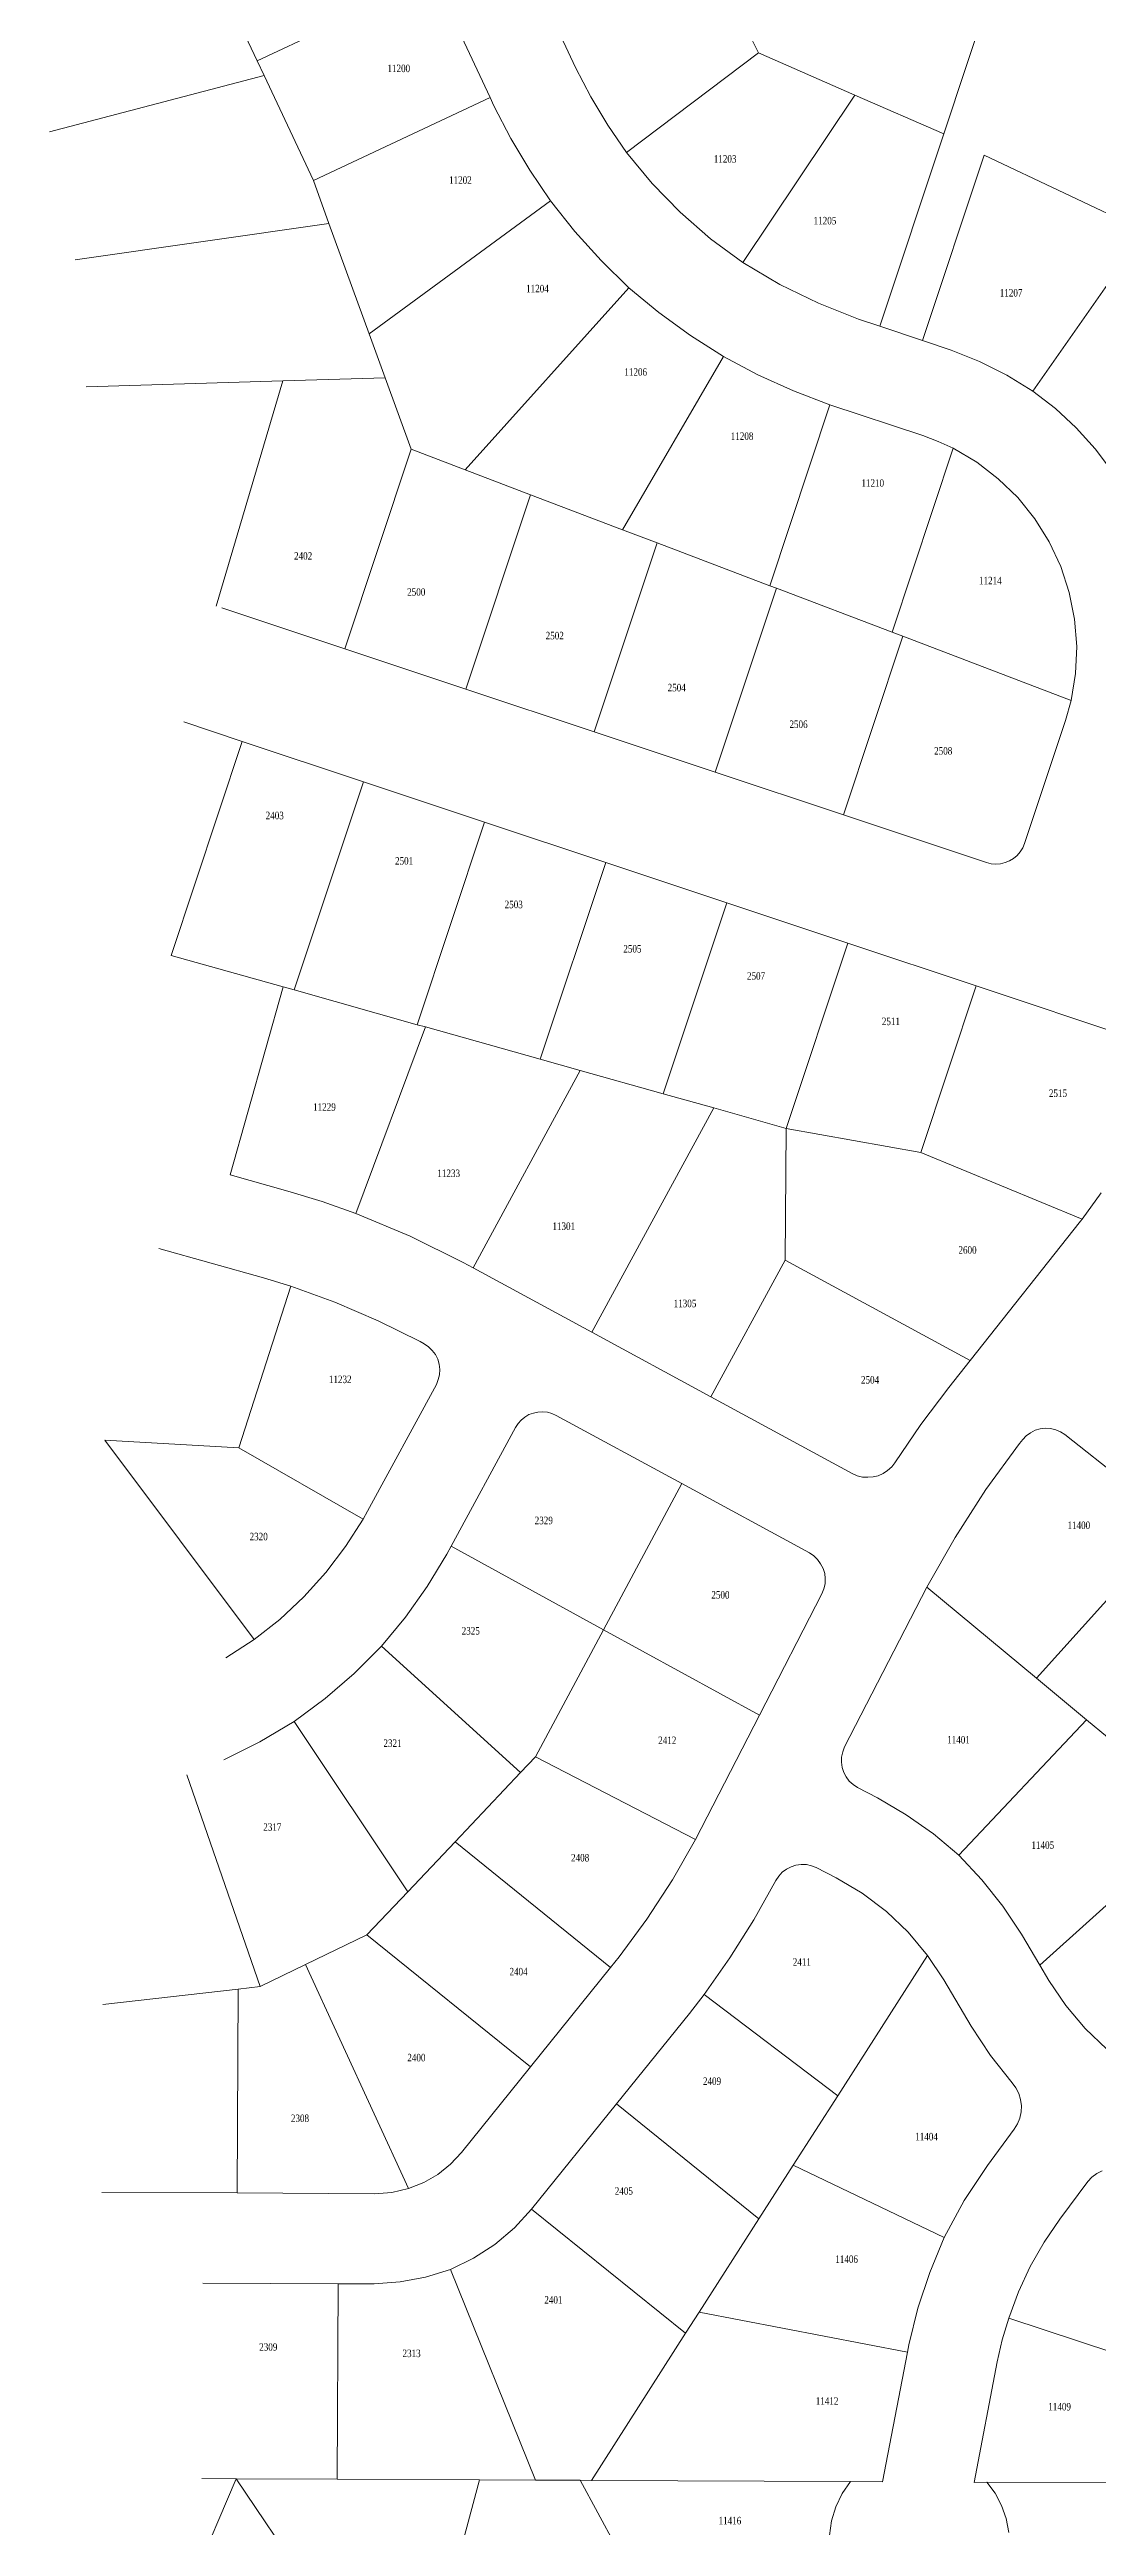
# Model space of a CAD drawing. Header units: feet. Extents: x 2819410 to 2831754, y 974571 to 993150.
# Drawn here: x 2821669 to 2822367, y 984272 to 985920 of the extents above; entities that cross this region are included whole.
import ezdxf
from ezdxf.enums import TextEntityAlignment as Align

# ---------------------------------------------------------------- set-up
doc = ezdxf.new("R2010")
doc.units = ezdxf.units.FT
doc.header["$LTSCALE"] = 0.015
doc.header["$MEASUREMENT"] = 0
doc.layers.add('ADDRESSES', color=7, linetype='Continuous')
doc.layers.add('Dakota County Parcels', color=7, linetype='Continuous', lineweight=5)
doc.styles.add('SIMPLEX', font='times.ttf', dxfattribs={"width": 0.8})

# ---------------------------------------------------------------- blocks, each defined once
blk = doc.blocks.new('ACMAP_ANN_TEMPLATE_AddressEagan')
at = {"layer": 'ADDRESSES', "style": 'SIMPLEX', "width": 0.8}
blk.add_attdef('ADDRESS', text='', height=5, dxfattribs=at).set_placement((0, 0), align=Align.CENTER)

msp = doc.modelspace()

# ---------------------------------------------------------------- linework, layer by layer
at = {"layer": 'Dakota County Parcels', "lineweight": 5}
for p, q in [((2821770.2, 985991), (2821807.2, 985912.2)), ((2821807.2, 985912.2), (2821924.9, 985967.4)), ((2821924.9, 985967.4), (2821962.2, 985887.8)), ((2822117.9, 985963.8), (2822141, 985917.5)), ((2822264.3, 985863.6), (2822295.8, 985958.5)), ((2821999.6, 985949.5), (2822019.1, 985907.7)), ((2821807.2, 985912.2), (2821811.8, 985902.4)), ((2822019.1, 985907.7), (2822029.3, 985888.3)), ((2822053.1, 985851.3), (2822141, 985917.5)), ((2822141, 985917.5), (2822205.1, 985889.5)), ((2821669, 985865.1), (2821811.8, 985902.4)), ((2821811.8, 985902.4), (2821844.6, 985832.6)), ((2821844.6, 985832.6), (2821962.2, 985887.8)), ((2821962.2, 985887.8), (2821964.8, 985882.3)), ((2822029.3, 985888.3), (2822040.6, 985869.4)), ((2822130.5, 985778.1), (2822205.1, 985889.5)), ((2822205.1, 985889.5), (2822264.3, 985863.6)), ((2821964.8, 985882.3), (2821976.1, 985860.5)), ((2821976.1, 985860.5), (2821988.7, 985839.4)), ((2822040.6, 985869.4), (2822053.1, 985851.3)), ((2822221.7, 985735.6), (2822264.3, 985863.6)), ((2821988.7, 985839.4), (2822002.4, 985819)), ((2822053.1, 985851.3), (2822070.1, 985830.7)), ((2822250.2, 985726.1), (2822291.2, 985849.5)), ((2822291.2, 985849.5), (2822398.2, 985798.9)), ((2821844.6, 985832.6), (2821855, 985804)), ((2822070.1, 985830.7), (2822088.7, 985811.5)), ((2821686.1, 985779.8), (2821855, 985804)), ((2821855, 985804), (2821881.7, 985730.5)), ((2821881.7, 985730.5), (2822002.4, 985819)), ((2822002.4, 985819), (2822018.6, 985798.7)), ((2822088.7, 985811.5), (2822108.9, 985793.9)), ((2822018.6, 985798.7), (2822036.1, 985779.4)), ((2822108.9, 985793.9), (2822130.5, 985778.1)), ((2822323.6, 985692.5), (2822398.2, 985798.9)), ((2822036.1, 985779.4), (2822054.7, 985761.3)), ((2822130.5, 985778.1), (2822155.1, 985763.5)), ((2821945.7, 985640.1), (2822054.7, 985761.3)), ((2822054.7, 985761.3), (2822074.7, 985744.7)), ((2822155.1, 985763.5), (2822180.8, 985750.9)), ((2822074.7, 985744.7), (2822095.7, 985729.4)), ((2822180.8, 985750.9), (2822207.5, 985740.3)), ((2822207.5, 985740.3), (2822221.7, 985735.6)), ((2821881.7, 985730.5), (2821892.3, 985701.4)), ((2822095.7, 985729.4), (2822117.6, 985715.4)), ((2822221.7, 985735.6), (2822250.2, 985726.1)), ((2822250.2, 985726.1), (2822269.3, 985719.8)), ((2822050.4, 985600.2), (2822117.6, 985715.4)), ((2822117.6, 985715.4), (2822140.6, 985703.3)), ((2822288.1, 985712.2), (2822269.3, 985719.8)), ((2822306.3, 985703.1), (2822288.1, 985712.2)), ((2821693.4, 985695.3), (2821824.2, 985699.3)), ((2821779.8, 985549.4), (2821824.2, 985699.3)), ((2821824.2, 985699.3), (2821892.3, 985701.4)), ((2821892.3, 985701.4), (2821909.7, 985653.8)), ((2822140.6, 985703.3), (2822164.3, 985692.6)), ((2822164.3, 985692.6), (2822188.5, 985683.4)), ((2822323.6, 985692.5), (2822306.3, 985703.1)), ((2822338.6, 985680.9), (2822323.6, 985692.5)), ((2822148.5, 985563), (2822188.5, 985683.4)), ((2822188.5, 985683.4), (2822250.3, 985662.9)), ((2822352.4, 985668), (2822338.6, 985680.9)), ((2822260.6, 985659), (2822250.3, 985662.9)), ((2822270.6, 985654.4), (2822260.6, 985659)), ((2822365.1, 985654), (2822352.4, 985668)), ((2821865.5, 985520.9), (2821909.7, 985653.8)), ((2821909.7, 985653.8), (2821945.7, 985640.1)), ((2821945.7, 985640.1), (2821989.2, 985623.5)), ((2822229.9, 985532), (2822270.6, 985654.4)), ((2822286.2, 985645.2), (2822270.6, 985654.4)), ((2822300.6, 985634.2), (2822286.2, 985645.2)), ((2822376.5, 985638.8), (2822365.1, 985654)), ((2821946.1, 985494.1), (2821989.2, 985623.5)), ((2821989.2, 985623.5), (2822050.4, 985600.2)), ((2822313.6, 985621.6), (2822300.6, 985634.2)), ((2822324.9, 985607.4), (2822313.6, 985621.6)), ((2822334.5, 985592.1), (2822324.9, 985607.4)), ((2822031.5, 985465.7), (2822073.4, 985591.5)), ((2822050.4, 985600.2), (2822073.4, 985591.5)), ((2822073.4, 985591.5), (2822148.5, 985563)), ((2822342.2, 985575.7), (2822334.5, 985592.1)), ((2822347.8, 985558.5), (2822342.2, 985575.7)), ((2822112.2, 985438.9), (2822152.9, 985561.3)), ((2822148.5, 985563), (2822152.9, 985561.3)), ((2822152.9, 985561.3), (2822229.9, 985532)), ((2822351.4, 985540.7), (2822347.8, 985558.5)), ((2821783.6, 985548.2), (2821865.5, 985520.9)), ((2822352.8, 985522.6), (2822351.4, 985540.7)), ((2822197.6, 985410.5), (2822237.1, 985529.3)), ((2822229.9, 985532), (2822237.1, 985529.3)), ((2822237.1, 985529.3), (2822349.1, 985486.7)), ((2821865.5, 985520.9), (2821946.1, 985494.1)), ((2822352, 985504.5), (2822352.8, 985522.6)), ((2821946.1, 985494.1), (2822031.5, 985465.7)), ((2822349.1, 985486.7), (2822352, 985504.5)), ((2822345.3, 985473.2), (2822349.1, 985486.7)), ((2821749.9, 985317), (2821797.2, 985459.3)), ((2821758.4, 985472.3), (2821797.2, 985459.3)), ((2821797.2, 985459.3), (2821877.9, 985432.5)), ((2822031.5, 985465.7), (2822112.2, 985438.9)), ((2822318.1, 985391.4), (2822345.3, 985473.2)), ((2821831.8, 985294), (2821877.9, 985432.5)), ((2821877.9, 985432.5), (2821958.5, 985405.7)), ((2822112.2, 985438.9), (2822197.6, 985410.5)), ((2822197.6, 985410.5), (2822292.8, 985378.8)), ((2821913.7, 985270.9), (2821958.5, 985405.7)), ((2821958.5, 985405.7), (2822039.2, 985378.8)), ((2821995.6, 985247.9), (2822039.2, 985378.8)), ((2822039.2, 985378.8), (2822119.8, 985352)), ((2822292.8, 985378.8), (2822295.9, 985378)), ((2822295.9, 985378), (2822299, 985377.8)), ((2822299, 985377.8), (2822302.1, 985378)), ((2822302.1, 985378), (2822305.2, 985378.7)), ((2822305.2, 985378.7), (2822308.1, 985379.9)), ((2822308.1, 985379.9), (2822310.8, 985381.5)), ((2822310.8, 985381.5), (2822313.2, 985383.5)), ((2822313.2, 985383.5), (2822315.2, 985385.9)), ((2822315.2, 985385.9), (2822316.9, 985388.5)), ((2822316.9, 985388.5), (2822318.1, 985391.4)), ((2822077.5, 985224.9), (2822119.8, 985352)), ((2822119.8, 985352), (2822200.5, 985325.2)), ((2821749.9, 985317), (2821824.4, 985296.1)), ((2822159.4, 985201.9), (2822200.5, 985325.2)), ((2822200.5, 985325.2), (2822285.9, 985296.8)), ((2821789.2, 985170.9), (2821824.4, 985296.1)), ((2821824.4, 985296.1), (2821831.8, 985294)), ((2821831.8, 985294), (2821913.7, 985270.9)), ((2822248.9, 985185.8), (2822285.9, 985296.8)), ((2822285.9, 985296.8), (2822390.9, 985261.8)), ((2821872.9, 985145.3), (2821919.3, 985269.4)), ((2821913.7, 985270.9), (2821919.3, 985269.4)), ((2821919.3, 985269.4), (2821995.6, 985247.9)), ((2821995.6, 985247.9), (2822022.2, 985240.4)), ((2821951, 985109.2), (2822022.2, 985240.4)), ((2822022.2, 985240.4), (2822077.5, 985224.9)), ((2822030.1, 985066.2), (2822111.1, 985215.5)), ((2822077.5, 985224.9), (2822111.1, 985215.5)), ((2822111.1, 985215.5), (2822159.4, 985201.9)), ((2822158.6, 985114.3), (2822159.4, 985201.9)), ((2822159.4, 985201.9), (2822248.9, 985185.8)), ((2822248.9, 985185.8), (2822356.4, 985141.4)), ((2821789.2, 985170.9), (2821827.7, 985160.1)), ((2821850.4, 985153.2), (2821827.7, 985160.1)), ((2821872.9, 985145.3), (2821850.4, 985153.2)), ((2821909.1, 985130.1), (2821872.9, 985145.3)), ((2822356.4, 985141.4), (2822369, 985159.1)), ((2821944.4, 985112.7), (2821909.1, 985130.1)), ((2822281.9, 985047.4), (2822355.4, 985140.1)), ((2822355.4, 985140.1), (2822356.4, 985141.4)), ((2821741.7, 985122), (2821811.5, 985102.4)), ((2821944.4, 985112.7), (2821951, 985109.2)), ((2822109.2, 985023.3), (2822158.6, 985114.3)), ((2822158.6, 985114.3), (2822281.9, 985047.4)), ((2821795, 984989.4), (2821829.7, 985096.9)), ((2821829.7, 985096.9), (2821811.5, 985102.4)), ((2821859, 985086.2), (2821829.7, 985096.9)), ((2821951, 985109.2), (2822030.1, 985066.2)), ((2821887.8, 985073.9), (2821859, 985086.2)), ((2821915.8, 985060), (2821887.8, 985073.9)), ((2822030.1, 985066.2), (2822109.2, 985023.3)), ((2821915.8, 985060), (2821918.4, 985058.6)), ((2821921.3, 985056.6), (2821918.4, 985058.6)), ((2821923.8, 985054.2), (2821921.3, 985056.6)), ((2821925.9, 985051.4), (2821923.8, 985054.2)), ((2821927.4, 985048.3), (2821925.9, 985051.4)), ((2821928.4, 985045), (2821927.4, 985048.3)), ((2822267.6, 985029.4), (2822281.9, 985047.4)), ((2821880.7, 984947.2), (2821926.5, 985031.5)), ((2821926.5, 985031.5), (2821927.8, 985034.7)), ((2821927.8, 985034.7), (2821928.6, 985038)), ((2821928.8, 985041.5), (2821928.4, 985045)), ((2821928.6, 985038), (2821928.8, 985041.5)), ((2822267.6, 985029.4), (2822249.1, 985004.8)), ((2821991.1, 985012.5), (2821988.1, 985011.4)), ((2821994.1, 985013.1), (2821991.1, 985012.5)), ((2821997.3, 985013.3), (2821994.1, 985013.1)), ((2822000.4, 985013), (2821997.3, 985013.3)), ((2822003.4, 985012.2), (2822000.4, 985013)), ((2822109.2, 985023.3), (2822203.3, 984972.2)), ((2821936.3, 984923.8), (2821979.2, 985002.8)), ((2821980.9, 985005.5), (2821979.2, 985002.8)), ((2821983, 985007.8), (2821980.9, 985005.5)), ((2821985.4, 985009.8), (2821983, 985007.8)), ((2821988.1, 985011.4), (2821985.4, 985009.8)), ((2822006.3, 985010.9), (2822003.4, 985012.2)), ((2822006.3, 985010.9), (2822089.8, 984965.6)), ((2822249.1, 985004.8), (2822231.8, 984979.4)), ((2822319.2, 984997.4), (2822316.8, 984994.9)), ((2822322, 984999.4), (2822319.2, 984997.4)), ((2822325.1, 985001), (2822322, 984999.4)), ((2822328.5, 985002), (2822325.1, 985001)), ((2822331.9, 985002.4), (2822328.5, 985002)), ((2822335.4, 985002.2), (2822331.9, 985002.4)), ((2822338.8, 985001.4), (2822335.4, 985002.2)), ((2822342, 985000), (2822338.8, 985001.4)), ((2822344.9, 984998.1), (2822342, 985000)), ((2822344.9, 984998.1), (2822384.1, 984967.1)), ((2821705.8, 984994.4), (2821795, 984989.4)), ((2821705.8, 984994.4), (2821805.2, 984861.7)), ((2821795, 984989.4), (2821877.8, 984941.9)), ((2822314.6, 984992.1), (2822292.3, 984961.5)), ((2822314.6, 984992.1), (2822316.8, 984994.9)), ((2822037.7, 984868.3), (2822089.8, 984965.6)), ((2822089.8, 984965.6), (2822174.8, 984919.4)), ((2822203.3, 984972.2), (2822206.6, 984970.8)), ((2822206.6, 984970.8), (2822210.1, 984969.9)), ((2822210.1, 984969.9), (2822213.7, 984969.7)), ((2822213.7, 984969.7), (2822217.2, 984970)), ((2822217.2, 984970), (2822220.7, 984970.8)), ((2822220.7, 984970.8), (2822223.9, 984972.3)), ((2822223.9, 984972.3), (2822226.9, 984974.2)), ((2822226.9, 984974.2), (2822229.6, 984976.6)), ((2822229.6, 984976.6), (2822231.8, 984979.4)), ((2821877.8, 984941.9), (2821880.7, 984947.2)), ((2822292.3, 984961.5), (2822271.8, 984929.6)), ((2821866, 984923.6), (2821877.8, 984941.9)), ((2822326, 984836.1), (2822418.1, 984938.4)), ((2821852.8, 984906.3), (2821866, 984923.6)), ((2821920.4, 984897.1), (2821933.4, 984918.5)), ((2821933.4, 984918.5), (2821936.3, 984923.8)), ((2821936.3, 984923.8), (2822037.7, 984868.3)), ((2822177.7, 984917.5), (2822174.8, 984919.4)), ((2822180.3, 984915), (2822177.7, 984917.5)), ((2822182.3, 984912.2), (2822180.3, 984915)), ((2822271.8, 984929.6), (2822253.1, 984896.7)), ((2821838.2, 984890.1), (2821852.8, 984906.3)), ((2821905.9, 984876.7), (2821920.4, 984897.1)), ((2822183.9, 984909.1), (2822182.3, 984912.2)), ((2822185, 984905.8), (2822183.9, 984909.1)), ((2822184.5, 984895.4), (2822185.3, 984898.8)), ((2822185.4, 984902.3), (2822185, 984905.8)), ((2822185.3, 984898.8), (2822185.4, 984902.3)), ((2821822.3, 984875.2), (2821838.2, 984890.1)), ((2822141.7, 984811.5), (2822183.2, 984892.1)), ((2822183.2, 984892.1), (2822184.5, 984895.4)), ((2822198.3, 984790.3), (2822253.1, 984896.7)), ((2822253.1, 984896.7), (2822326, 984836.1)), ((2821805.2, 984861.7), (2821822.3, 984875.2)), ((2821890, 984857.3), (2821905.9, 984876.7)), ((2821992.5, 984783.8), (2822037.7, 984868.3)), ((2822037.7, 984868.3), (2822141.7, 984811.5)), ((2821786.4, 984849.6), (2821805.2, 984861.7)), ((2821871.8, 984839.2), (2821890, 984857.3)), ((2821890, 984857.3), (2821982.6, 984773.3)), ((2821852.4, 984822.5), (2821871.8, 984839.2)), ((2822326, 984836.1), (2822359.4, 984808.4)), ((2821831.8, 984807.2), (2821852.4, 984822.5)), ((2821808.9, 984793.6), (2821831.8, 984807.2)), ((2821831.8, 984807.2), (2821907.4, 984694)), ((2822099.1, 984728.8), (2822141.7, 984811.5)), ((2822274.3, 984718.2), (2822359.4, 984808.4)), ((2822359.4, 984808.4), (2822387.2, 984785.3)), ((2821785.1, 984781.7), (2821808.9, 984793.6)), ((2821982.6, 984773.3), (2821992.5, 984783.8)), ((2821992.5, 984783.8), (2822099.1, 984728.8)), ((2822196.3, 984783.6), (2822196.1, 984780.2)), ((2822197, 984787), (2822196.3, 984783.6)), ((2822198.3, 984790.3), (2822197, 984787)), ((2821760.4, 984771.7), (2821809.3, 984630.8)), ((2821938.9, 984727.2), (2821982.6, 984773.3)), ((2822196.1, 984780.2), (2822196.6, 984776.7)), ((2822196.6, 984776.7), (2822197.7, 984773.4)), ((2822197.7, 984773.4), (2822199.3, 984770.3)), ((2822199.3, 984770.3), (2822201.4, 984767.6)), ((2822201.4, 984767.6), (2822204, 984765.2)), ((2822204, 984765.2), (2822206.9, 984763.3)), ((2822206.9, 984763.3), (2822220.2, 984756.5)), ((2822239.3, 984745.2), (2822220.2, 984756.5)), ((2822257.4, 984732.4), (2822239.3, 984745.2)), ((2822274.3, 984718.2), (2822257.4, 984732.4)), ((2822328.2, 984645.1), (2822426.9, 984733.9)), ((2821907.4, 984694), (2821938.9, 984727.2)), ((2821938.9, 984727.2), (2822042.5, 984643.6)), ((2822083.7, 984701.8), (2822099.1, 984728.8)), ((2822289.7, 984701.9), (2822274.3, 984718.2)), ((2822066.7, 984675.6), (2822083.7, 984701.8)), ((2822137.9, 984675.3), (2822152.5, 984701.4)), ((2822154.4, 984704.3), (2822152.5, 984701.4)), ((2822156.7, 984706.9), (2822154.4, 984704.3)), ((2822159.5, 984709), (2822156.7, 984706.9)), ((2822162.6, 984710.6), (2822159.5, 984709)), ((2822165.9, 984711.7), (2822162.6, 984710.6)), ((2822169.3, 984712.1), (2822165.9, 984711.7)), ((2822172.8, 984712), (2822169.3, 984712.1)), ((2822176.2, 984711.3), (2822172.8, 984712)), ((2822179.4, 984710), (2822176.2, 984711.3)), ((2822179.4, 984710), (2822192.7, 984703.1)), ((2822210, 984692.9), (2822192.7, 984703.1)), ((2822303.6, 984684.4), (2822289.7, 984701.9)), ((2821880.2, 984665.3), (2821907.4, 984694)), ((2822226.1, 984680.9), (2822210, 984692.9)), ((2822316.1, 984665.8), (2822303.6, 984684.4)), ((2822048.2, 984650.6), (2822066.7, 984675.6)), ((2822121.9, 984650), (2822137.9, 984675.3)), ((2822240.6, 984667), (2822226.1, 984680.9)), ((2822253.5, 984651.6), (2822240.6, 984667)), ((2821839.4, 984645.5), (2821880.2, 984665.3)), ((2821880.2, 984665.3), (2821989.2, 984577.4)), ((2822042.5, 984643.6), (2822048.2, 984650.6)), ((2822104.7, 984625.5), (2822121.9, 984650)), ((2822193.7, 984558.2), (2822253.5, 984651.6)), ((2822264.3, 984635.4), (2822253.5, 984651.6)), ((2822316.1, 984665.8), (2822328.2, 984645.1)), ((2821809.3, 984630.8), (2821839.4, 984645.5)), ((2821839.4, 984645.5), (2821908, 984496.5)), ((2821989.2, 984577.4), (2822042.5, 984643.6)), ((2822264.3, 984635.4), (2822282.5, 984604.4)), ((2822328.2, 984645.1), (2822334.3, 984634.8)), ((2822334.3, 984634.8), (2822345.5, 984618.2)), ((2821704.5, 984618.9), (2821794.6, 984629.1)), ((2821793.9, 984493.5), (2821794.6, 984629.1)), ((2821794.6, 984629.1), (2821809.3, 984630.8)), ((2822094.9, 984612.9), (2822104.7, 984625.5)), ((2822104.7, 984625.5), (2822193.7, 984558.2)), ((2822345.5, 984618.2), (2822358.4, 984603)), ((2822046.4, 984552.9), (2822094.9, 984612.9)), ((2822282.5, 984604.4), (2822295.3, 984584.9)), ((2822358.4, 984603), (2822372.9, 984589.2)), ((2822295.3, 984584.9), (2822309.8, 984566.8)), ((2821943.3, 984520.5), (2821989.2, 984577.4)), ((2821989.9, 984482.8), (2822046.4, 984552.9)), ((2822046.4, 984552.9), (2822141.2, 984476.4)), ((2822164.1, 984512), (2822193.7, 984558.2)), ((2822312.3, 984563.4), (2822309.8, 984566.8)), ((2822314.2, 984559.7), (2822312.3, 984563.4)), ((2822315.4, 984555.7), (2822314.2, 984559.7)), ((2822316, 984551.6), (2822315.4, 984555.7)), ((2822315.8, 984547.4), (2822316, 984551.6)), ((2822293.4, 984511.8), (2822311.2, 984535.9)), ((2822311.2, 984535.9), (2822313.4, 984539.5)), ((2822313.4, 984539.5), (2822314.9, 984543.3)), ((2822314.9, 984543.3), (2822315.8, 984547.4)), ((2821935.9, 984512.6), (2821943.3, 984520.5)), ((2821918.1, 984500.5), (2821927.4, 984505.9)), ((2821927.4, 984505.9), (2821935.9, 984512.6)), ((2822141.2, 984476.4), (2822164.1, 984512)), ((2822164.1, 984512), (2822264.5, 984463.9)), ((2822293.4, 984511.8), (2822277.9, 984488.5)), ((2822362.8, 984504), (2822360.1, 984501.1)), ((2822366.1, 984506.5), (2822362.8, 984504)), ((2822369.7, 984508.3), (2822366.1, 984506.5)), ((2821703.9, 984493.9), (2821793.9, 984493.5)), ((2821793.9, 984493.5), (2821885.4, 984493)), ((2821885.4, 984493), (2821896.8, 984493.9)), ((2821896.8, 984493.9), (2821908, 984496.5)), ((2821908, 984496.5), (2821918.1, 984500.5)), ((2822277.9, 984488.5), (2822264.5, 984463.9)), ((2822341.6, 984476.1), (2822360.1, 984501.1)), ((2821965.4, 984459.3), (2821978.4, 984470.3)), ((2821978.4, 984470.3), (2821989.9, 984482.8)), ((2821989.9, 984482.8), (2822092.4, 984400.2)), ((2822101.4, 984414.2), (2822141.2, 984476.4)), ((2822341.6, 984476.1), (2822331.1, 984460.7)), ((2821951.2, 984450.1), (2821965.4, 984459.3)), ((2822264.5, 984463.9), (2822254.9, 984440.7)), ((2822331.1, 984460.7), (2822321.9, 984444.5)), ((2821902.3, 984434.3), (2821919.3, 984437.6)), ((2821919.3, 984437.6), (2821935.8, 984442.7)), ((2821935.8, 984442.7), (2821951.2, 984450.1)), ((2821935.8, 984442.7), (2821992.4, 984302.5)), ((2822254.9, 984440.7), (2822247, 984416.9)), ((2822321.9, 984444.5), (2822314, 984427.7)), ((2821771.1, 984433.6), (2821861.1, 984433.1)), ((2821860.4, 984303.1), (2821861.1, 984433.1)), ((2821861.1, 984433.1), (2821885.1, 984433)), ((2821885.1, 984433), (2821902.3, 984434.3)), ((2822314, 984427.7), (2822307.5, 984410.2)), ((2822092.4, 984400.2), (2822101.4, 984414.2)), ((2822101.4, 984414.2), (2822240.1, 984387.6)), ((2822247, 984416.9), (2822241, 984392.5)), ((2822307.5, 984410.2), (2822303.2, 984395.8)), ((2822307.5, 984410.2), (2822421.7, 984372.6)), ((2822029.7, 984302.3), (2822092.4, 984400.2)), ((2822223.5, 984301.2), (2822240.1, 984387.6)), ((2822240.1, 984387.6), (2822241, 984392.5)), ((2822303.2, 984395.8), (2822299.9, 984381.2)), ((2822284.5, 984300.9), (2822299.9, 984381.2)), ((2821728.8, 984152.6), (2821793.2, 984303.4)), ((2821770.4, 984303.5), (2821793.2, 984303.4)), ((2821793.2, 984303.4), (2821860.4, 984303.1)), ((2821793.2, 984303.4), (2821875.8, 984181)), ((2821860.4, 984303.1), (2821955.2, 984302.7)), ((2821924.8, 984189.2), (2821955.2, 984302.7)), ((2821955.2, 984302.7), (2821992.4, 984302.5)), ((2821992.4, 984302.5), (2822022.2, 984302.4)), ((2822022.2, 984302.4), (2822072.8, 984209.3)), ((2822022.2, 984302.4), (2822029.7, 984302.3)), ((2822029.7, 984302.3), (2822202.1, 984301.5)), ((2822196.6, 984293.5), (2822192.4, 984284.7)), ((2822202.1, 984301.5), (2822196.6, 984293.5)), ((2822202.1, 984301.5), (2822223.5, 984301.2)), ((2822284.5, 984300.9), (2822292.9, 984301.1)), ((2822292.9, 984301.1), (2822407.9, 984300.6)), ((2822298.4, 984293.7), (2822292.9, 984301.1)), ((2822302.7, 984285.5), (2822298.4, 984293.7)), ((2822189.6, 984275.3), (2822188.2, 984265.7)), ((2822192.4, 984284.7), (2822189.6, 984275.3)), ((2822305.8, 984276.8), (2822302.7, 984285.5)), ((2822307.5, 984267.7), (2822305.8, 984276.8))]:
    msp.add_line(p, q, dxfattribs=at)

# ---------------------------------------------------------------- block references
at = {"layer": 'ADDRESSES', "lineweight": 5}
for p, values in [((2821901.5, 985904.7), {'ADDRESS': '11200'}), ((2822118.7, 985844.5), {'ADDRESS': '11203'}), ((2821942.5, 985830.4), {'ADDRESS': '11202'}), ((2822185.2, 985803.4), {'ADDRESS': '11205'}), ((2821993.8, 985758.2), {'ADDRESS': '11204'}), ((2822309.1, 985755.4), {'ADDRESS': '11207'}), ((2822059.2, 985702.7), {'ADDRESS': '11206'}), ((2822130, 985660), {'ADDRESS': '11208'}), ((2822217, 985628.8), {'ADDRESS': '11210'}), ((2821837.8, 985580.3), {'ADDRESS': '2402'}), ((2821913.1, 985556.3), {'ADDRESS': '2500'}), ((2822295.3, 985563.9), {'ADDRESS': '11214'}), ((2822005.3, 985527.3), {'ADDRESS': '2502'}), ((2822086.5, 985492.7), {'ADDRESS': '2504'}), ((2822167.6, 985468.3), {'ADDRESS': '2506'}), ((2822263.9, 985450.6), {'ADDRESS': '2508'}), ((2821818.9, 985407.6), {'ADDRESS': '2403'}), ((2821905, 985377.4), {'ADDRESS': '2501'}), ((2821978, 985348.4), {'ADDRESS': '2503'}), ((2822057, 985318.9), {'ADDRESS': '2505'}), ((2822139.3, 985300.8), {'ADDRESS': '2507'}), ((2822229.1, 985270.6), {'ADDRESS': '2511'}), ((2822340.3, 985222.8), {'ADDRESS': '2515'}), ((2821852, 985213.6), {'ADDRESS': '11229'}), ((2821934.7, 985169.5), {'ADDRESS': '11233'}), ((2822011.3, 985134.3), {'ADDRESS': '11301'}), ((2822280.1, 985118.5), {'ADDRESS': '2600'}), ((2822092, 985082.9), {'ADDRESS': '11305'}), ((2821862.5, 985032.4), {'ADDRESS': '11232'}), ((2822215.2, 985032.1), {'ADDRESS': '2504'}), ((2821808.2, 984927.8), {'ADDRESS': '2320'}), ((2821998, 984938.5), {'ADDRESS': '2329'}), ((2822354.2, 984935.3), {'ADDRESS': '11400'}), ((2822115.6, 984889), {'ADDRESS': '2500'}), ((2821949.4, 984865.1), {'ADDRESS': '2325'}), ((2821897.3, 984790.3), {'ADDRESS': '2321'}), ((2822080.2, 984792.2), {'ADDRESS': '2412'}), ((2822274.1, 984792.6), {'ADDRESS': '11401'}), ((2821817.3, 984734.5), {'ADDRESS': '2317'}), ((2822022.2, 984714.1), {'ADDRESS': '2408'}), ((2822330.2, 984722.5), {'ADDRESS': '11405'}), ((2821981.2, 984638.3), {'ADDRESS': '2404'}), ((2822169.8, 984644.7), {'ADDRESS': '2411'}), ((2821913.2, 984581.1), {'ADDRESS': '2400'}), ((2822110, 984565.4), {'ADDRESS': '2409'}), ((2821835.7, 984540.7), {'ADDRESS': '2308'}), ((2822252.8, 984528.5), {'ADDRESS': '11404'}), ((2822051.3, 984492.3), {'ADDRESS': '2405'}), ((2822199.6, 984447), {'ADDRESS': '11406'}), ((2822004.4, 984419.9), {'ADDRESS': '2401'}), ((2821814.6, 984388.5), {'ADDRESS': '2309'}), ((2821910, 984384.3), {'ADDRESS': '2313'}), ((2822186.6, 984352.6), {'ADDRESS': '11412'}), ((2822341.4, 984348.8), {'ADDRESS': '11409'}), ((2822121.9, 984273), {'ADDRESS': '11416'})]:
    msp.add_blockref('ACMAP_ANN_TEMPLATE_AddressEagan', p, dxfattribs=at).add_auto_attribs(values)

doc.saveas('drawing.dxf')
